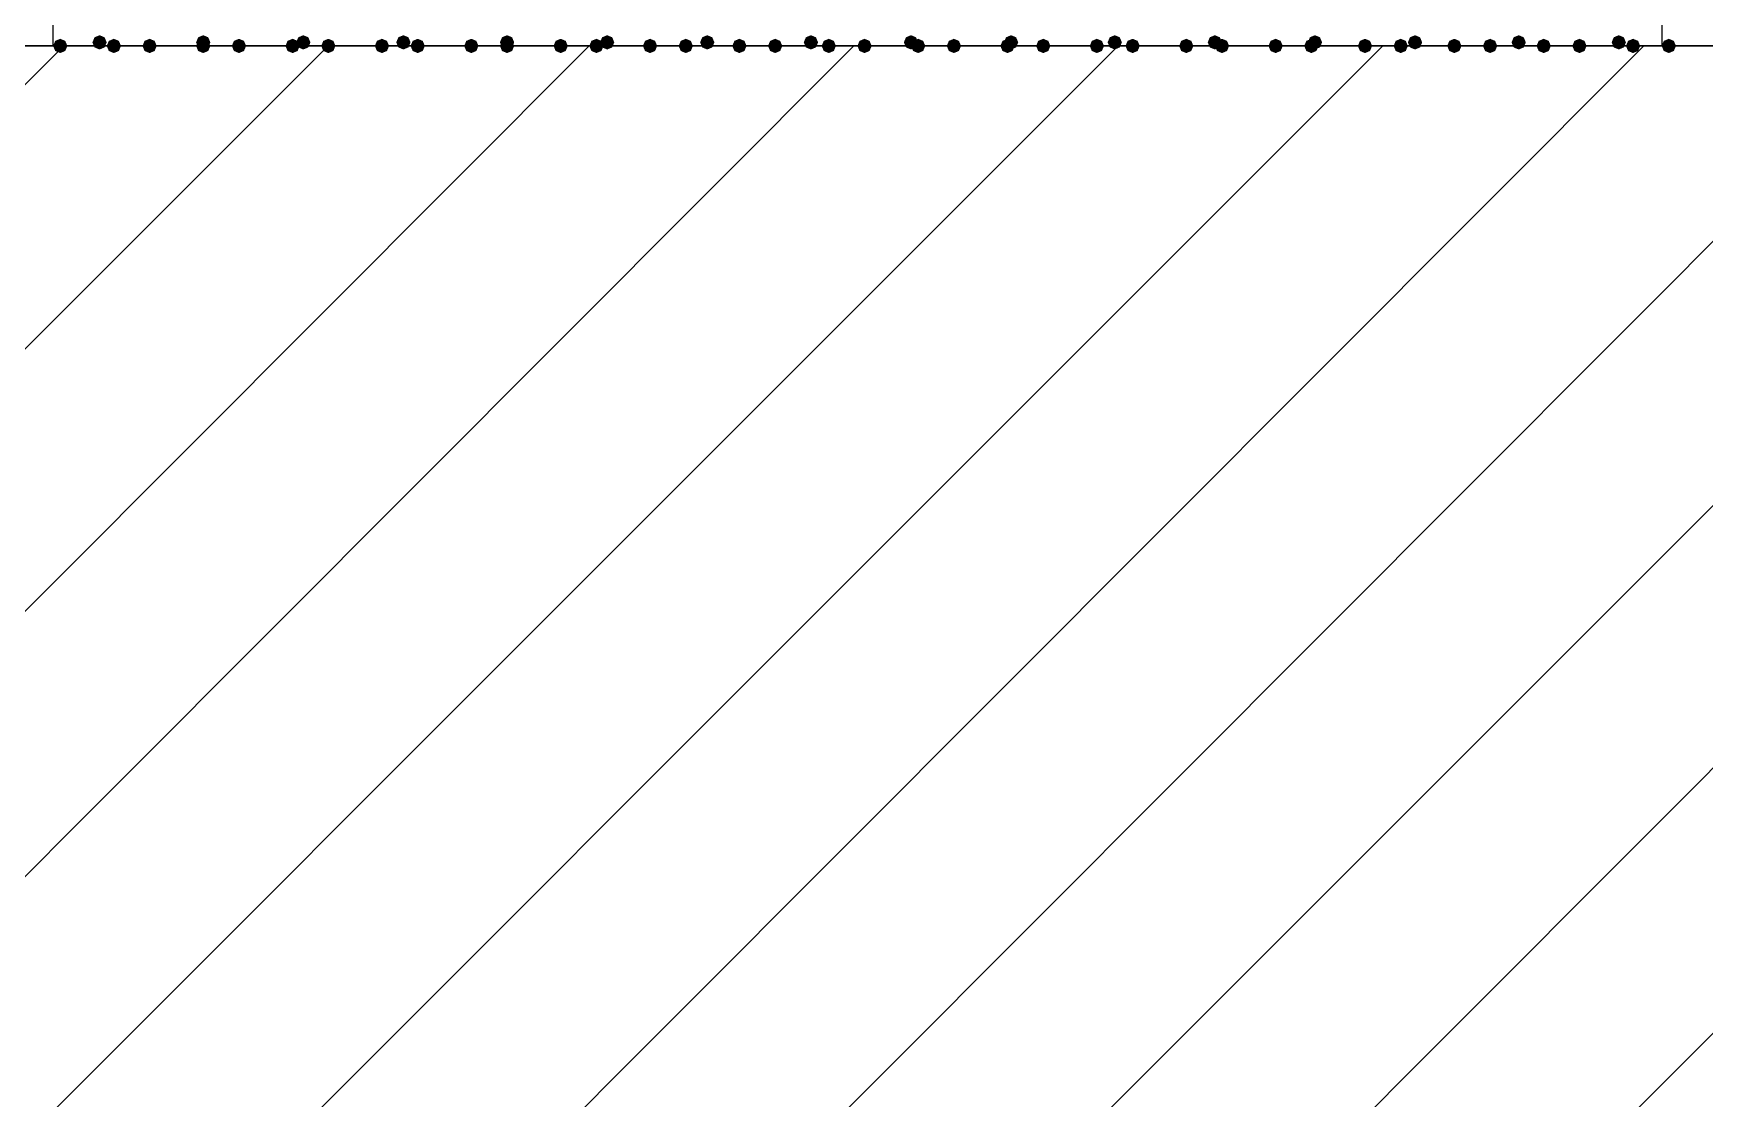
# Model space of a CAD drawing. Header units: millimetres. Extents: x 0 to 420, y 0 to 297.
# Drawn here: x 110.98 to 130.77, y 151.36 to 163.98 of the extents above; entities that cross this region are included whole.
import ezdxf

# ---------------------------------------------------------------- set-up
doc = ezdxf.new("R2010")
doc.units = ezdxf.units.MM
doc.layers.get('0').update_dxf_attribs({"linetype": 'CONTINUOUS'})

msp = doc.modelspace()

# ---------------------------------------------------------------- hatches: boundary and pattern name
at = {"true_color": 0x000008}
for points in [[(111.379, 163.83), (111.354129, 163.770204), (111.294333, 163.745333), (111.234538, 163.770204), (111.209667, 163.83), (111.234537, 163.889796), (111.294333, 163.914667), (111.354129, 163.889796)], [(111.844667, 163.872333), (111.819796, 163.812537), (111.76, 163.787667), (111.700204, 163.812537), (111.675333, 163.872333), (111.700204, 163.932129), (111.76, 163.957), (111.819796, 163.932129)], [(112.014, 163.83), (111.989129, 163.770204), (111.929333, 163.745333), (111.869538, 163.770204), (111.844667, 163.83), (111.869537, 163.889796), (111.929333, 163.914667), (111.989129, 163.889796)], [(112.437333, 163.83), (112.412463, 163.770204), (112.352667, 163.745333), (112.292871, 163.770204), (112.268, 163.83), (112.292871, 163.889796), (112.352667, 163.914667), (112.412462, 163.889796)], [(113.072333, 163.872333), (113.047463, 163.812537), (112.987667, 163.787667), (112.927871, 163.812537), (112.903, 163.872333), (112.927871, 163.932129), (112.987667, 163.957), (113.047462, 163.932129)], [(113.072333, 163.83), (113.047463, 163.770204), (112.987667, 163.745333), (112.927871, 163.770204), (112.903, 163.83), (112.927871, 163.889796), (112.987667, 163.914667), (113.047462, 163.889796)], [(113.495667, 163.83), (113.470796, 163.770204), (113.411, 163.745333), (113.351204, 163.770204), (113.326333, 163.83), (113.351204, 163.889796), (113.411, 163.914667), (113.470796, 163.889796)], [(114.130667, 163.83), (114.105796, 163.770204), (114.046, 163.745333), (113.986204, 163.770204), (113.961333, 163.83), (113.986204, 163.889796), (114.046, 163.914667), (114.105796, 163.889796)], [(114.257667, 163.872333), (114.232796, 163.812537), (114.173, 163.787667), (114.113204, 163.812537), (114.088333, 163.872333), (114.113204, 163.932129), (114.173, 163.957), (114.232796, 163.932129)], [(114.554, 163.83), (114.529129, 163.770204), (114.469333, 163.745333), (114.409538, 163.770204), (114.384667, 163.83), (114.409537, 163.889796), (114.469333, 163.914667), (114.529129, 163.889796)], [(115.189, 163.83), (115.164129, 163.770204), (115.104333, 163.745333), (115.044538, 163.770204), (115.019667, 163.83), (115.044537, 163.889796), (115.104333, 163.914667), (115.164129, 163.889796)], [(115.443, 163.872333), (115.418129, 163.812537), (115.358333, 163.787667), (115.298537, 163.812537), (115.273667, 163.872333), (115.298537, 163.932129), (115.358333, 163.957), (115.418129, 163.932129)], [(115.612333, 163.83), (115.587463, 163.770204), (115.527667, 163.745333), (115.467871, 163.770204), (115.443, 163.83), (115.467871, 163.889796), (115.527667, 163.914667), (115.587462, 163.889796)], [(116.247333, 163.83), (116.222463, 163.770204), (116.162667, 163.745333), (116.102871, 163.770204), (116.078, 163.83), (116.102871, 163.889796), (116.162667, 163.914667), (116.222462, 163.889796)], [(116.670667, 163.872333), (116.645796, 163.812537), (116.586, 163.787667), (116.526204, 163.812537), (116.501333, 163.872333), (116.526204, 163.932129), (116.586, 163.957), (116.645796, 163.932129)], [(116.670667, 163.83), (116.645796, 163.770204), (116.586, 163.745333), (116.526204, 163.770204), (116.501333, 163.83), (116.526204, 163.889796), (116.586, 163.914667), (116.645796, 163.889796)], [(117.305667, 163.83), (117.280796, 163.770204), (117.221, 163.745333), (117.161204, 163.770204), (117.136333, 163.83), (117.161204, 163.889796), (117.221, 163.914667), (117.280796, 163.889796)], [(117.729, 163.83), (117.704129, 163.770204), (117.644333, 163.745333), (117.584538, 163.770204), (117.559667, 163.83), (117.584537, 163.889796), (117.644333, 163.914667), (117.704129, 163.889796)], [(117.856, 163.872333), (117.831129, 163.812537), (117.771333, 163.787667), (117.711537, 163.812537), (117.686667, 163.872333), (117.711537, 163.932129), (117.771333, 163.957), (117.831129, 163.932129)], [(118.364, 163.83), (118.339129, 163.770204), (118.279333, 163.745333), (118.219538, 163.770204), (118.194667, 163.83), (118.219537, 163.889796), (118.279333, 163.914667), (118.339129, 163.889796)], [(118.787333, 163.83), (118.762463, 163.770204), (118.702667, 163.745333), (118.642871, 163.770204), (118.618, 163.83), (118.642871, 163.889796), (118.702667, 163.914667), (118.762462, 163.889796)], [(119.041333, 163.872333), (119.016462, 163.812537), (118.956667, 163.787667), (118.896871, 163.812537), (118.872, 163.872333), (118.896871, 163.932129), (118.956667, 163.957), (119.016462, 163.932129)], [(119.422333, 163.83), (119.397463, 163.770204), (119.337667, 163.745333), (119.277871, 163.770204), (119.253, 163.83), (119.277871, 163.889796), (119.337667, 163.914667), (119.397462, 163.889796)], [(119.845667, 163.83), (119.820796, 163.770204), (119.761, 163.745333), (119.701204, 163.770204), (119.676333, 163.83), (119.701204, 163.889796), (119.761, 163.914667), (119.820796, 163.889796)], [(120.269, 163.872333), (120.244129, 163.812537), (120.184333, 163.787667), (120.124538, 163.812537), (120.099667, 163.872333), (120.124537, 163.932129), (120.184333, 163.957), (120.244129, 163.932129)], [(120.480667, 163.83), (120.455796, 163.770204), (120.396, 163.745333), (120.336204, 163.770204), (120.311333, 163.83), (120.336204, 163.889796), (120.396, 163.914667), (120.455796, 163.889796)], [(120.904, 163.83), (120.879129, 163.770204), (120.819333, 163.745333), (120.759538, 163.770204), (120.734667, 163.83), (120.759537, 163.889796), (120.819333, 163.914667), (120.879129, 163.889796)], [(121.454333, 163.872333), (121.429462, 163.812537), (121.369667, 163.787667), (121.309871, 163.812537), (121.285, 163.872333), (121.309871, 163.932129), (121.369667, 163.957), (121.429462, 163.932129)], [(121.539, 163.83), (121.514129, 163.770204), (121.454333, 163.745333), (121.394538, 163.770204), (121.369667, 163.83), (121.394537, 163.889796), (121.454333, 163.914667), (121.514129, 163.889796)], [(121.962333, 163.83), (121.937463, 163.770204), (121.877667, 163.745333), (121.817871, 163.770204), (121.793, 163.83), (121.817871, 163.889796), (121.877667, 163.914667), (121.937462, 163.889796)], [(122.597333, 163.83), (122.572463, 163.770204), (122.512667, 163.745333), (122.452871, 163.770204), (122.428, 163.83), (122.452871, 163.889796), (122.512667, 163.914667), (122.572462, 163.889796)], [(122.639667, 163.872333), (122.614796, 163.812537), (122.555, 163.787667), (122.495204, 163.812537), (122.470333, 163.872333), (122.495204, 163.932129), (122.555, 163.957), (122.614796, 163.932129)], [(123.020667, 163.83), (122.995796, 163.770204), (122.936, 163.745333), (122.876204, 163.770204), (122.851333, 163.83), (122.876204, 163.889796), (122.936, 163.914667), (122.995796, 163.889796)], [(123.655667, 163.83), (123.630796, 163.770204), (123.571, 163.745333), (123.511204, 163.770204), (123.486333, 163.83), (123.511204, 163.889796), (123.571, 163.914667), (123.630796, 163.889796)], [(123.867333, 163.872333), (123.842463, 163.812537), (123.782667, 163.787667), (123.722871, 163.812537), (123.698, 163.872333), (123.722871, 163.932129), (123.782667, 163.957), (123.842462, 163.932129)], [(124.079, 163.83), (124.054129, 163.770204), (123.994333, 163.745333), (123.934538, 163.770204), (123.909667, 163.83), (123.934537, 163.889796), (123.994333, 163.914667), (124.054129, 163.889796)], [(124.714, 163.83), (124.689129, 163.770204), (124.629333, 163.745333), (124.569538, 163.770204), (124.544667, 163.83), (124.569537, 163.889796), (124.629333, 163.914667), (124.689129, 163.889796)], [(125.052667, 163.872333), (125.027796, 163.812537), (124.968, 163.787667), (124.908204, 163.812537), (124.883333, 163.872333), (124.908204, 163.932129), (124.968, 163.957), (125.027796, 163.932129)], [(125.137333, 163.83), (125.112463, 163.770204), (125.052667, 163.745333), (124.992871, 163.770204), (124.968, 163.83), (124.992871, 163.889796), (125.052667, 163.914667), (125.112462, 163.889796)], [(125.772333, 163.83), (125.747463, 163.770204), (125.687667, 163.745333), (125.627871, 163.770204), (125.603, 163.83), (125.627871, 163.889796), (125.687667, 163.914667), (125.747462, 163.889796)], [(126.195667, 163.83), (126.170796, 163.770204), (126.111, 163.745333), (126.051204, 163.770204), (126.026333, 163.83), (126.051204, 163.889796), (126.111, 163.914667), (126.170796, 163.889796)], [(126.238, 163.872333), (126.213129, 163.812537), (126.153333, 163.787667), (126.093538, 163.812537), (126.068667, 163.872333), (126.093537, 163.932129), (126.153333, 163.957), (126.213129, 163.932129)], [(126.830667, 163.83), (126.805796, 163.770204), (126.746, 163.745333), (126.686204, 163.770204), (126.661333, 163.83), (126.686204, 163.889796), (126.746, 163.914667), (126.805796, 163.889796)], [(127.254, 163.83), (127.229129, 163.770204), (127.169333, 163.745333), (127.109538, 163.770204), (127.084667, 163.83), (127.109537, 163.889796), (127.169333, 163.914667), (127.229129, 163.889796)], [(127.423333, 163.872333), (127.398463, 163.812537), (127.338667, 163.787667), (127.278871, 163.812537), (127.254, 163.872333), (127.278871, 163.932129), (127.338667, 163.957), (127.398462, 163.932129)], [(127.889, 163.83), (127.864129, 163.770204), (127.804333, 163.745333), (127.744538, 163.770204), (127.719667, 163.83), (127.744537, 163.889796), (127.804333, 163.914667), (127.864129, 163.889796)], [(128.312333, 163.83), (128.287463, 163.770204), (128.227667, 163.745333), (128.167871, 163.770204), (128.143, 163.83), (128.167871, 163.889796), (128.227667, 163.914667), (128.287462, 163.889796)], [(128.651, 163.872333), (128.626129, 163.812537), (128.566333, 163.787667), (128.506537, 163.812537), (128.481667, 163.872333), (128.506537, 163.932129), (128.566333, 163.957), (128.626129, 163.932129)], [(128.947333, 163.83), (128.922463, 163.770204), (128.862667, 163.745333), (128.802871, 163.770204), (128.778, 163.83), (128.802871, 163.889796), (128.862667, 163.914667), (128.922462, 163.889796)], [(129.370667, 163.83), (129.345796, 163.770204), (129.286, 163.745333), (129.226204, 163.770204), (129.201333, 163.83), (129.226204, 163.889796), (129.286, 163.914667), (129.345796, 163.889796)], [(129.836333, 163.872333), (129.811463, 163.812537), (129.751667, 163.787667), (129.691871, 163.812537), (129.667, 163.872333), (129.691871, 163.932129), (129.751667, 163.957), (129.811462, 163.932129)], [(130.005667, 163.83), (129.980796, 163.770204), (129.921, 163.745333), (129.861204, 163.770204), (129.836333, 163.83), (129.861204, 163.889796), (129.921, 163.914667), (129.980796, 163.889796)]]:
    msp.add_hatch(color=0, dxfattribs=at).paths.add_polyline_path(points, flags=0)
at = {"true_color": 0x000007}
msp.add_hatch(color=0, dxfattribs=at).paths.add_polyline_path([(130.429, 163.83), (130.404129, 163.770204), (130.344333, 163.745333), (130.284538, 163.770204), (130.259667, 163.83), (130.284537, 163.889796), (130.344333, 163.914667), (130.404129, 163.889796)], flags=0)

# ---------------------------------------------------------------- linework, layer by layer
at = {"color": 0, "true_color": 0x000007}
for points in [[(109.093, 165.946667), (109.093, 163.83), (111.209667, 163.83), (111.209667, 165.946667)], [(130.259667, 165.946667), (130.259667, 163.83), (132.376333, 163.83), (132.376333, 165.946667)]]:
    msp.add_lwpolyline(points, close=True, dxfattribs=at)
at = {"color": 0, "true_color": 0x0000fd}
msp.add_lwpolyline([(215.053333, 144.737667), (377.486333, 144.737667), (377.486333, 163.83), (33.528, 163.83), (33.528, 144.737667), (195.961, 144.737667), (195.961, 123.571), (215.053333, 123.571)], close=True, dxfattribs=at)
at = {"color": 0, "true_color": 0x000003}
for points in [[(92.244335, 144.737666), (111.336668, 163.829999)], [(95.377001, 144.737666), (114.469335, 163.829999)], [(98.509668, 144.737666), (117.559668, 163.829999)], [(101.642335, 144.737666), (120.692335, 163.829999)], [(104.732668, 144.737666), (123.825001, 163.829999)], [(107.865335, 144.737666), (126.957668, 163.829999)], [(110.998001, 144.737666), (130.048001, 163.829999)], [(114.130668, 144.737666), (133.180668, 163.829999)], [(117.221001, 144.737666), (136.313334, 163.829999)], [(120.353668, 144.737666), (139.403668, 163.829999)], [(123.486335, 144.737666), (142.536334, 163.829999)]]:
    msp.add_lwpolyline(points, dxfattribs=at)
at = {"color": 0, "true_color": 0x000007}
msp.add_lwpolyline([(111.209667, 163.83), (130.259667, 163.83)], dxfattribs=at)

doc.saveas('drawing.dxf')
